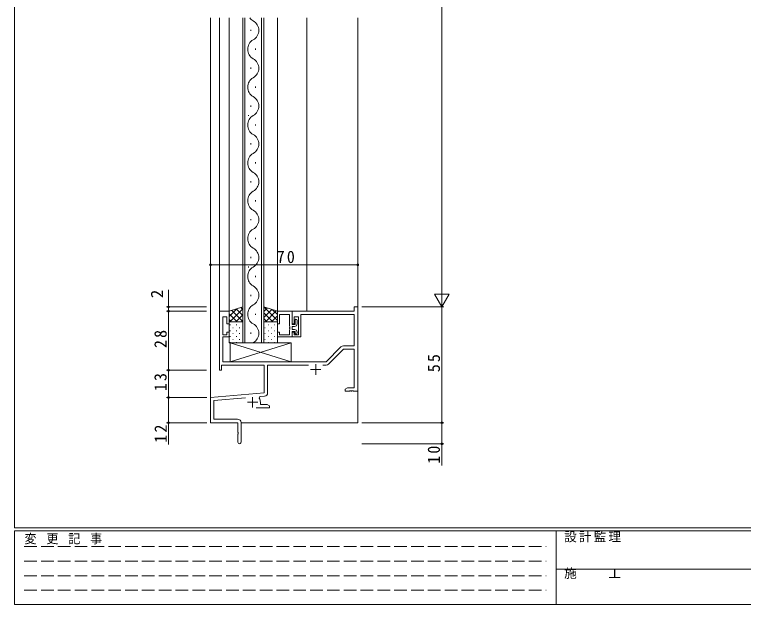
# Model space of a CAD drawing. Units: millimetres, scale not verified. Extents: x -594 to 199, y -420 to 144.
# Drawn here: x -591.2 to -244.6, y -420 to -139.6 of the extents above; entities that cross this region are included whole.
import ezdxf
from ezdxf.enums import TextEntityAlignment as Align

# ---------------------------------------------------------------- set-up
doc = ezdxf.new("R2010")
doc.units = ezdxf.units.MM
doc.header["$LTSCALE"] = 2
doc.linetypes.add('DASHED3', pattern=[4, 3, -1])
for name, color, linetype, lineweight in [('0-1_YKK_ZWAK', 7, 'Continuous', 9), ('0-3_YKK_11', 7, 'Continuous', 9), ('0-4_YKK_12', 2, 'Continuous', 9), ('0-5_YKK_13', 4, 'Continuous', 9), ('0-7_YKK_D', 6, 'Continuous', 9)]:
    doc.layers.add(name, color=color, linetype=linetype, lineweight=lineweight)
doc.styles.add('ＭＳ ゴシック', font='')
doc.styles.get('ＭＳ ゴシック').set_extended_font_data('MS Gothic')

msp = doc.modelspace()

# ---------------------------------------------------------------- linework, layer by layer
at = {"layer": '0-1_YKK_ZWAK'}
for p, q in [((-591.2, -383.6), (-591.2, 141.4)), ((178.8, -383.6), (-591.2, -383.6)), ((-591.2, -420), (-591.2, -385)), ((141, -385), (-591.2, -385)), ((-333.6, -385), (-333.6, -420)), ((-333.6, -403.199), (-204.8, -403.199)), ((-591.2, -420), (141, -420))]:
    msp.add_line(p, q, dxfattribs=at)
at = {"layer": '0-1_YKK_ZWAK', "linetype": 'DASHED3'}
for p, q in [((-586.601, -392.512), (-338.409, -392.512)), ((-586.601, -399.441), (-338.409, -399.441)), ((-586.601, -406.37), (-338.409, -406.37)), ((-586.601, -413.298), (-338.409, -413.298))]:
    msp.add_line(p, q, dxfattribs=at)
at = {"layer": '0-3_YKK_11'}
for p, q in [((-493.8, -280.6), (-493.8, -308.6)), ((-489.2, -280.6), (-493.8, -280.6)), ((-489.2, -286.6), (-489.2, -280.6)), ((-466.2, -286.6), (-466.2, -280.6)), ((-466.2, -280.6), (-459.2, -280.6)), ((-459.2, -280.6), (-459.2, -286.9)), ((-459.2, -280.6), (-459.2, -286.6)), ((-429.63, -280.6), (-459.2, -280.6)), ((-429.63, -278.6), (-429.63, -280.6)), ((-428, -278.6), (-429.63, -278.6)), ((-428, -318.6), (-428, -278.6)), ((-492.17, -283.3), (-490.2, -283.3)), ((-492.17, -291.8), (-492.17, -283.3)), ((-490.2, -283.3), (-490.2, -286.6)), ((-465.2, -282.23), (-465.2, -286.6)), ((-460.4, -282.23), (-465.2, -282.23)), ((-460.4, -287.642), (-460.4, -282.23)), ((-458.2, -283.3), (-456.2, -283.3)), ((-458.2, -286.6), (-458.2, -283.3)), ((-456.2, -283.3), (-456.2, -291.8)), ((-455, -282.23), (-429.63, -282.23)), ((-455, -292.8), (-455, -282.23)), ((-429.63, -282.23), (-429.63, -297.1)), ((-490.2, -286.6), (-489.2, -286.6)), ((-465.2, -286.6), (-466.2, -286.6)), ((-460.28, -287.825), (-460.4, -287.642)), ((-459.2, -286.6), (-458.2, -286.6)), ((-459.2, -286.9), (-457.8, -286.9)), ((-457.8, -284.7), (-457.5, -284.4)), ((-457.8, -286.9), (-457.8, -284.7)), ((-456.8, -285.1), (-456.8, -286.6)), ((-490.2, -290.6), (-490.2, -291.8)), ((-489.2, -290.6), (-490.2, -290.6)), ((-489.2, -292.8), (-489.2, -290.6)), ((-466.2, -290.6), (-465.2, -290.6)), ((-466.2, -292.8), (-466.2, -290.6)), ((-465.2, -290.6), (-465.2, -291.8)), ((-460.4, -288.558), (-460.28, -288.375)), ((-460.4, -288.642), (-460.4, -288.558)), ((-460.28, -288.825), (-460.4, -288.642)), ((-460.4, -289.558), (-460.28, -289.375)), ((-460.4, -291.8), (-460.4, -289.558)), ((-460.28, -288.375), (-460.28, -287.825)), ((-460.28, -289.375), (-460.28, -288.825)), ((-459.2, -287.9), (-459.2, -289.3)), ((-458.1, -287.9), (-459.2, -287.9)), ((-459.2, -289.3), (-458.1, -289.3)), ((-459.2, -290.3), (-459.2, -292.8)), ((-457.8, -290.3), (-459.2, -290.3)), ((-459.2, -290.6), (-459.2, -292.8)), ((-458.2, -290.6), (-459.2, -290.6)), ((-458.2, -291.8), (-458.2, -290.6)), ((-457.8, -291.2), (-457.8, -290.3)), ((-456.8, -290.6), (-456.8, -290.8)), ((-490.2, -291.8), (-492.17, -291.8)), ((-492.17, -292.8), (-489.2, -292.8)), ((-492.17, -304.6), (-492.17, -292.8)), ((-459.2, -292.8), (-466.2, -292.8)), ((-465.2, -291.8), (-460.4, -291.8)), ((-459.2, -292.8), (-455, -292.8)), ((-456.2, -291.8), (-458.2, -291.8)), ((-457.5, -291.5), (-457.8, -291.2)), ((-435.969, -297.569), (-443, -304.6)), ((-429.63, -297.1), (-434.837, -297.1)), ((-441.856, -305.761), (-434.825, -298.73)), ((-434.825, -298.73), (-429.63, -298.73)), ((-429.63, -298.73), (-429.63, -316.97)), ((-443, -304.6), (-492.17, -304.6)), ((-492.8, -306.23), (-472.5, -306.23)), ((-492.8, -308.6), (-492.8, -306.23)), ((-472.5, -306.23), (-472.5, -319.369)), ((-470.87, -306.23), (-451.35, -306.23)), ((-470.87, -319.397), (-470.87, -306.23)), ((-450.5, -308.3), (-445.5, -308.3)), ((-448, -305.8), (-448, -310.8)), ((-444.65, -306.23), (-442.988, -306.23)), ((-493.8, -308.6), (-492.8, -308.6)), ((-432.909, -316.97), (-434, -317.6)), ((-434, -317.6), (-434, -318.6)), ((-434, -318.6), (-431.958, -318.6)), ((-429.63, -316.97), (-432.909, -316.97)), ((-431.958, -318.6), (-431.775, -318.48)), ((-431.775, -318.48), (-431.225, -318.48)), ((-431.225, -318.48), (-431.042, -318.6)), ((-431.042, -318.6), (-430.958, -318.6)), ((-430.958, -318.6), (-430.775, -318.48)), ((-430.775, -318.48), (-430.225, -318.48)), ((-430.225, -318.48), (-430.042, -318.6)), ((-430.042, -318.6), (-428, -318.6)), ((-472.5, -319.369), (-498, -321.6)), ((-498, -321.6), (-498, -333.6)), ((-496.37, -323.094), (-481.37, -321.781)), ((-478, -321.4), (-478, -326.4)), ((-474.861, -321.941), (-474.48, -321.179)), ((-474.48, -321.179), (-472.331, -320.99)), ((-496.37, -331.97), (-496.37, -323.094)), ((-480.5, -323.9), (-475.5, -323.9)), ((-474.3, -324.97), (-474.3, -323.9)), ((-471.091, -324.97), (-474.3, -324.97)), ((-470, -325.6), (-471.091, -324.97)), ((-470, -326.6), (-470, -325.6)), ((-476.35, -326.6), (-470, -326.6)), ((-485.1, -331.97), (-496.37, -331.97)), ((-498, -333.6), (-485, -333.6)), ((-485, -333.6), (-485, -338.142)), ((-483.5, -342.85), (-483.5, -333.57)), ((-485, -338.142), (-484.88, -338.325)), ((-484.88, -338.875), (-485, -339.058)), ((-485, -339.058), (-485, -342.85)), ((-484.88, -338.325), (-484.88, -338.875))]:
    msp.add_line(p, q, dxfattribs=at)
for centre, radius, start, end in [((-458.1, -286.6), 1.3, 270, 359.99998), ((-457.5, -285.1), 0.7, 0, 89.99998), ((-458.1, -290.6), 1.3, 0, 89.99998), ((-457.5, -290.8), 0.7, 270, 359.99998), ((-434.837, -298.7), 1.6, 89.99998, 134.99998), ((-442.988, -304.63), 1.6, 269.99998, 314.99998), ((-478, -323.9), 3.7, 0, 31.9633), ((-472.47, -319.397), 1.6, 275, 0), ((-485.1, -333.57), 1.6, 0, 89.99998), ((-484.25, -342.85), 0.75, 179.99998, 0)]:
    msp.add_arc(centre, radius, start, end, dxfattribs=at)
at = {"layer": '0-4_YKK_12'}
for p, q in [((-498, -141.1), (-498, -333.6)), ((-493.8, -141.1), (-493.8, -280.9)), ((-489.2, -141.1), (-489.2, -281.1)), ((-482.7, -295.6), (-482.7, -141.1)), ((-481.7, -141.1), (-481.7, -295.6)), ((-473.7, -295.6), (-473.7, -141.1)), ((-472.7, -141.1), (-472.7, -295.6)), ((-466.2, -141.1), (-466.2, -281.1)), ((-452.2, -141.1), (-452.2, -280.6)), ((-428, -141.1), (-428, -278.6)), ((-478.84, -147.4), (-478.84, -146.8)), ((-476.56, -156.4), (-476.56, -155.8)), ((-478.84, -165.4), (-478.84, -164.8)), ((-476.56, -174.4), (-476.56, -173.8)), ((-478.84, -183.4), (-478.84, -182.8)), ((-479.94, -187.8), (-479.94, -187.4)), ((-476.56, -192.4), (-476.56, -191.8)), ((-478.84, -201.4), (-478.84, -200.8)), ((-476.56, -210.4), (-476.56, -209.8)), ((-478.84, -219.4), (-478.84, -218.8)), ((-476.56, -228.4), (-476.56, -227.8)), ((-478.84, -237.4), (-478.84, -236.8)), ((-476.56, -246.4), (-476.56, -245.8)), ((-478.84, -255.4), (-478.84, -254.8)), ((-479.94, -259.8), (-479.94, -259.4)), ((-476.56, -264.4), (-476.56, -263.8)), ((-478.84, -273.4), (-478.84, -272.8)), ((-428, -280), (-428, -333.6)), ((-476.56, -282.4), (-476.56, -281.8)), ((-478.84, -291.4), (-478.84, -290.8)), ((-472.7, -295.6), (-482.7, -295.6)), ((-498, -333.6), (-485.3, -333.6)), ((-483.5, -333.6), (-428, -333.6))]:
    msp.add_line(p, q, dxfattribs=at)
for centre, start, end in [((-475.185, -138.1), 215.58682, 240.79745), ((-480.215, -147.1), 299.20253, 60.79745), ((-475.185, -156.1), 119.20253, 240.79745), ((-480.215, -165.1), 299.20253, 60.79745), ((-475.185, -174.1), 119.20253, 240.79745), ((-480.215, -183.1), 299.20253, 60.79745), ((-475.185, -192.1), 119.20253, 240.79745), ((-480.215, -201.1), 299.20253, 60.79745), ((-475.185, -210.1), 119.20253, 240.79745), ((-480.215, -219.1), 299.20253, 60.79745), ((-475.185, -228.1), 119.20253, 240.79745), ((-480.215, -237.1), 299.20253, 60.79745), ((-475.185, -246.1), 119.20253, 240.79745), ((-480.215, -255.1), 299.20253, 60.79745), ((-475.185, -264.1), 119.20253, 240.79745), ((-480.215, -273.1), 299.20253, 60.79745), ((-475.185, -282.1), 119.20253, 240.79745), ((-480.215, -291.1), 299.20253, 60.79745)]:
    msp.add_arc(centre, 5.155, start, end, dxfattribs=at)
at = {"layer": '0-5_YKK_13'}
for p, q in [((-482.7, -278.6), (-489.2, -280.6)), ((-485.569, -279.483), (-489.2, -283.113)), ((-489.2, -280.6), (-489.2, -285.6)), ((-482.7, -279.442), (-488.858, -285.6)), ((-487.947, -280.214), (-482.7, -285.461)), ((-485.784, -279.549), (-482.7, -282.633)), ((-483.621, -278.883), (-482.7, -279.804)), ((-482.7, -285.6), (-482.7, -278.6)), ((-472.7, -278.6), (-466.2, -280.6)), ((-472.7, -285.6), (-472.7, -278.6)), ((-471.052, -279.107), (-472.7, -280.756)), ((-468.889, -279.773), (-472.7, -283.584)), ((-472.542, -278.649), (-466.2, -284.991)), ((-466.726, -280.438), (-471.888, -285.6)), ((-468.456, -279.906), (-466.2, -282.162)), ((-466.2, -280.6), (-466.2, -285.6)), ((-489.2, -281.79), (-485.39, -285.6)), ((-482.7, -282.27), (-486.03, -285.6)), ((-472.7, -281.319), (-468.419, -285.6)), ((-472.7, -284.147), (-471.247, -285.6)), ((-466.2, -282.741), (-469.059, -285.6)), ((-489.2, -284.618), (-488.218, -285.6)), ((-489.2, -285.6), (-482.7, -285.6)), ((-489.2, -295.6), (-489.2, -285.6)), ((-489.2, -285.6), (-482.7, -285.6)), ((-488.78, -287.036), (-488.58, -287.036)), ((-487.365, -285.621), (-487.165, -285.621)), ((-485.75, -287.036), (-485.55, -287.036)), ((-484.335, -285.621), (-484.135, -285.621)), ((-482.7, -285.099), (-483.201, -285.6)), ((-482.72, -287.036), (-482.7, -287.036)), ((-482.7, -285.6), (-482.7, -295.6)), ((-466.2, -285.6), (-472.7, -285.6)), ((-472.7, -285.6), (-472.7, -295.6)), ((-466.2, -285.6), (-472.7, -285.6)), ((-472.215, -285.621), (-472.015, -285.621)), ((-470.6, -287.036), (-470.4, -287.036)), ((-469.185, -285.621), (-468.985, -285.621)), ((-467.57, -287.036), (-467.37, -287.036)), ((-466.2, -285.569), (-466.231, -285.6)), ((-466.2, -295.6), (-466.2, -285.6)), ((-488.78, -289.866), (-488.58, -289.866)), ((-487.365, -288.451), (-487.165, -288.451)), ((-485.75, -289.866), (-485.55, -289.866)), ((-484.335, -288.451), (-484.135, -288.451)), ((-482.72, -289.866), (-482.7, -289.866)), ((-472.215, -288.451), (-472.015, -288.451)), ((-470.6, -289.866), (-470.4, -289.866)), ((-469.185, -288.451), (-468.985, -288.451)), ((-467.57, -289.866), (-467.37, -289.866)), ((-488.78, -292.696), (-488.58, -292.696)), ((-487.365, -291.281), (-487.165, -291.281)), ((-487.365, -294.111), (-487.165, -294.111)), ((-485.75, -292.696), (-485.55, -292.696)), ((-484.335, -291.281), (-484.135, -291.281)), ((-484.335, -294.111), (-484.135, -294.111)), ((-482.72, -292.696), (-482.7, -292.696)), ((-472.215, -291.281), (-472.015, -291.281)), ((-472.215, -294.111), (-472.015, -294.111)), ((-470.6, -292.696), (-470.4, -292.696)), ((-469.185, -291.281), (-468.985, -291.281)), ((-469.185, -294.111), (-468.985, -294.111)), ((-467.57, -292.696), (-467.37, -292.696)), ((-482.7, -295.6), (-489.2, -295.6)), ((-488.78, -295.526), (-488.58, -295.526)), ((-488.7, -295.6), (-488.7, -304.6)), ((-459.7, -295.6), (-488.7, -295.6)), ((-459.7, -295.6), (-488.7, -304.6)), ((-459.7, -304.6), (-488.7, -295.6)), ((-485.75, -295.526), (-485.55, -295.526)), ((-482.72, -295.526), (-482.7, -295.526)), ((-472.7, -295.6), (-466.2, -295.6)), ((-470.6, -295.526), (-470.4, -295.526)), ((-467.57, -295.526), (-467.37, -295.526)), ((-459.7, -304.6), (-459.7, -295.6)), ((-488.7, -304.6), (-459.7, -304.6))]:
    msp.add_line(p, q, dxfattribs=at)
at = {"layer": '0-7_YKK_D'}
for p, q in [((-388, 14.4), (-388, -271.6)), ((-498, -276.6), (-498, -257.6)), ((-498, -258.6), (-428, -258.6)), ((-428, -276.6), (-428, -257.6)), ((-388, -278.6), (-388, -266.476)), ((-518, -278.6), (-518, -270.4)), ((-384.5, -272.538), (-391.5, -272.538)), ((-388, -278.6), (-391.5, -272.538)), ((-388, -278.6), (-384.5, -272.538)), ((-500, -278.6), (-519, -278.6)), ((-500, -280.6), (-519, -280.6)), ((-500, -280.6), (-519, -280.6)), ((-518, -280.6), (-518, -278.6)), ((-518, -280.6), (-518, -308.6)), ((-426, -278.6), (-387, -278.6)), ((-426, -278.6), (-387, -278.6)), ((-388, -278.6), (-388, -333.6)), ((-500, -308.6), (-519, -308.6)), ((-500, -308.6), (-519, -308.6)), ((-518, -308.6), (-518, -321.6)), ((-499.812, -321.6), (-519, -321.6)), ((-500, -321.6), (-519, -321.6)), ((-518, -321.6), (-518, -333.6)), ((-499.812, -333.6), (-519, -333.6)), ((-518, -333.6), (-518, -343.94)), ((-426, -333.6), (-387, -333.6)), ((-426, -333.6), (-387, -333.6)), ((-388, -333.6), (-388, -343.6)), ((-426, -343.6), (-387, -343.6)), ((-388, -343.6), (-388, -353.94))]:
    msp.add_line(p, q, dxfattribs=at)
for centre in [(-498, -258.6), (-428, -258.6), (-518, -278.6), (-518, -280.6), (-518, -280.6), (-518, -308.6), (-518, -308.6), (-518, -321.6), (-518, -321.6), (-518, -333.6), (-388, -333.6), (-388, -333.6), (-388, -343.6)]:
    msp.add_circle(centre, 0.425, dxfattribs=at)

# ---------------------------------------------------------------- texts
at = {"layer": '0-1_YKK_ZWAK', "char_height": 4.399, "attachment_point": 7, "style": 'ＭＳ ゴシック'}
for s, insert in [('\\T1.22;\\W0.95;変\\~更\\~記\\~事', (-586.486, -391.447)), ('\\T1.17;設計監理', (-329.831, -390.533)), ('\\T1.17;施\u3000\u3000工', (-329.831, -407.854))]:
    msp.add_mtext(s, dxfattribs=dict(at, insert=insert))
at = {"layer": '0-7_YKK_D', "color": 7, "style": 'ＭＳ ゴシック'}
msp.add_text('2', height=5.865, rotation=90, dxfattribs=at).set_placement((-518.8, -274.4), align=Align.BOTTOM_LEFT)
at = {"layer": '0-7_YKK_D', "color": 7, "insert": (-466.52, -257.8), "char_height": 5.865, "attachment_point": 7, "style": 'ＭＳ ゴシック'}
msp.add_mtext('\\T1.27;\\W0.95;70', dxfattribs=at)
at = {"layer": '0-7_YKK_D', "color": 7, "char_height": 5.865, "attachment_point": 7, "rotation": 90, "style": 'ＭＳ ゴシック'}
for s, insert in [('\\T1.27;\\W0.95;28', (-518.8, -298.12)), ('\\T1.27;\\W0.95;55', (-388.8, -309.62)), ('\\T1.27;\\W0.95;13', (-518.8, -318.62)), ('\\T1.27;\\W0.95;12', (-518.8, -343.14)), ('\\T1.27;\\W0.95;10', (-388.8, -353.14))]:
    msp.add_mtext(s, dxfattribs=dict(at, insert=insert))

doc.saveas('drawing.dxf')
